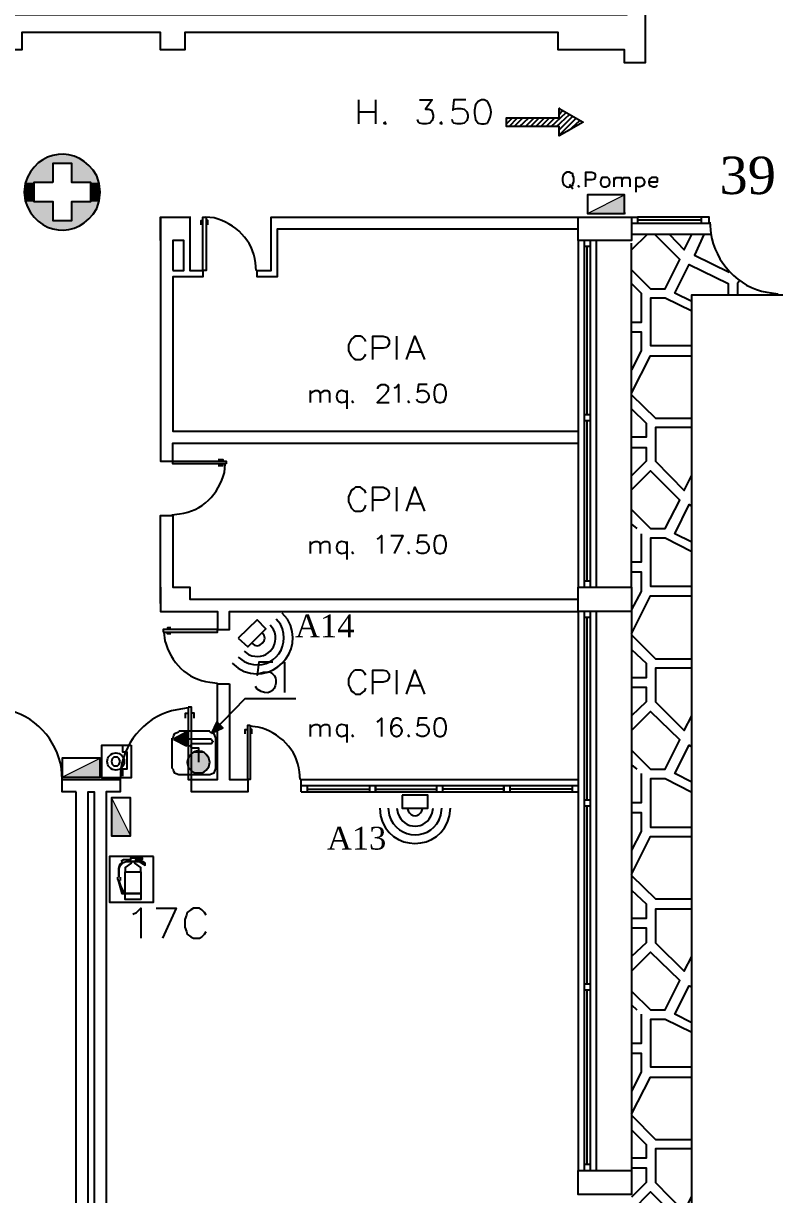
# Model space of a CAD drawing. Header units: millimetres. Extents: x 2592 to 5194, y 1172 to 2359.
# Drawn here: x 2593.664 to 2594.389, y 1186.562 to 1187.694 of the extents above; entities that cross this region are included whole.
import ezdxf

# ---------------------------------------------------------------- set-up
doc = ezdxf.new("R2010")
doc.units = ezdxf.units.MM
for name, color, linetype in [('PDF _Geometria', 7, 'Continuous'), ('PDF _Riempimenti solidi', 3, 'Continuous'), ('PDF _Testo', 7, 'Continuous')]:
    doc.layers.add(name, color=color, linetype=linetype)
doc.styles.add('PDF Times New Roman', font='times.ttf')

msp = doc.modelspace()

# ---------------------------------------------------------------- linework, layer by layer
at = {"layer": 'PDF _Geometria', "lineweight": 25}
for points in [[(2593.2411, 1187.8765), (2593.2586, 1187.8765), (2593.2586, 1187.714), (2593.2586, 1187.7024), (2594.2469, 1187.7024), (2594.2469, 1187.7732), (2594.2644, 1187.7732), (2594.2644, 1187.6849), (2594.2644, 1187.6557), (2594.2444, 1187.6557), (2594.2444, 1187.6682), (2594.1803, 1187.6682), (2594.1803, 1187.6849), (2593.8194, 1187.6849), (2593.8194, 1187.6682), (2593.7961, 1187.6682), (2593.7961, 1187.6849), (2593.6619, 1187.6849), (2593.6619, 1187.6682), (2593.6103, 1187.6682), (2593.6103, 1187.6557), (2593.6103, 1187.6682)], [(2593.9878, 1187.5965), (2593.9878, 1187.6199)], [(2594.0036, 1187.6199), (2594.0036, 1187.5965)], [(2594.0461, 1187.6199), (2594.0586, 1187.6199), (2594.0519, 1187.6107), (2594.0553, 1187.6107), (2594.0578, 1187.6099), (2594.0586, 1187.6082), (2594.0594, 1187.6049), (2594.0594, 1187.6032), (2594.0586, 1187.5999), (2594.0561, 1187.5974), (2594.0528, 1187.5965), (2594.0494, 1187.5965), (2594.0461, 1187.5974), (2594.0453, 1187.5982), (2594.0444, 1187.6007)], [(2594.0911, 1187.6199), (2594.0794, 1187.6199), (2594.0786, 1187.6099), (2594.0794, 1187.6107), (2594.0828, 1187.6115), (2594.0861, 1187.6115), (2594.0894, 1187.6107), (2594.0919, 1187.6082), (2594.0928, 1187.6049), (2594.0928, 1187.6032), (2594.0919, 1187.5999), (2594.0894, 1187.5974), (2594.0861, 1187.5965), (2594.0828, 1187.5965), (2594.0794, 1187.5974), (2594.0786, 1187.5982), (2594.0778, 1187.6007)], [(2594.1119, 1187.6182), (2594.1086, 1187.6199), (2594.1061, 1187.6199), (2594.1028, 1187.6182), (2594.1003, 1187.6149), (2594.0994, 1187.6099), (2594.0994, 1187.6065), (2594.1003, 1187.6007), (2594.1028, 1187.5974), (2594.1061, 1187.5965), (2594.1086, 1187.5965), (2594.1119, 1187.5974)], [(2593.9878, 1187.6082), (2594.0036, 1187.6082)], [(2594.0136, 1187.5982), (2594.0119, 1187.5974), (2594.0136, 1187.5965), (2594.0144, 1187.5974)], [(2594.0678, 1187.5982), (2594.0661, 1187.5974), (2594.0678, 1187.5965), (2594.0686, 1187.5974)], [(2594.1928, 1187.5365), (2594.1944, 1187.5374), (2594.1944, 1187.539), (2594.1953, 1187.5407), (2594.1953, 1187.5449), (2594.1944, 1187.5465), (2594.1944, 1187.5482), (2594.1928, 1187.549), (2594.1911, 1187.5499), (2594.1886, 1187.5499), (2594.1869, 1187.549)], [(2594.2069, 1187.5357), (2594.2069, 1187.5499), (2594.2128, 1187.5499), (2594.2153, 1187.549), (2594.2161, 1187.5474), (2594.2161, 1187.5449), (2594.2153, 1187.544), (2594.2153, 1187.5432), (2594.2128, 1187.5424), (2594.2069, 1187.5424)], [(2594.2344, 1187.5357), (2594.2344, 1187.5449)], [(2594.2344, 1187.5424), (2594.2361, 1187.5449), (2594.2411, 1187.5449), (2594.2419, 1187.5424), (2594.2419, 1187.5357)], [(2594.2419, 1187.5424), (2594.2436, 1187.5449), (2594.2486, 1187.5449), (2594.2494, 1187.5424), (2594.2494, 1187.5357)], [(2594.2553, 1187.5449), (2594.2553, 1187.5307)], [(2594.2553, 1187.5432), (2594.2561, 1187.5449), (2594.2611, 1187.5449), (2594.2628, 1187.5432), (2594.2636, 1187.5407), (2594.2636, 1187.5399), (2594.2628, 1187.5374), (2594.2611, 1187.5365), (2594.2594, 1187.5357), (2594.2578, 1187.5357), (2594.2561, 1187.5365), (2594.2553, 1187.5374)], [(2594.2678, 1187.5407), (2594.2761, 1187.5407), (2594.2761, 1187.544), (2594.2753, 1187.5449), (2594.2703, 1187.5449), (2594.2686, 1187.5432), (2594.2678, 1187.5407), (2594.2678, 1187.5399), (2594.2686, 1187.5374), (2594.2703, 1187.5365), (2594.2719, 1187.5357), (2594.2736, 1187.5357), (2594.2753, 1187.5365), (2594.2761, 1187.5374)], [(2594.1911, 1187.5382), (2594.1944, 1187.534)], [(2594.2003, 1187.5365), (2594.1994, 1187.5365), (2594.2003, 1187.5357), (2594.2011, 1187.5365)], [(2594.2453, 1187.5099), (2594.2444, 1187.5099), (2594.2444, 1187.5282), (2594.2086, 1187.5282), (2594.2086, 1187.5099), (2594.2444, 1187.5099)], [(2593.7961, 1187.5065), (2593.7961, 1187.484), (2593.7961, 1187.5065), (2593.8244, 1187.5065), (2593.8244, 1187.484), (2593.8244, 1187.4549), (2593.8369, 1187.4549), (2593.8369, 1187.449), (2593.8078, 1187.449), (2593.8078, 1187.2999), (2594.1994, 1187.2999)], [(2593.8244, 1187.5065), (2593.8253, 1187.5065)], [(2594.1994, 1187.4949), (2593.9086, 1187.4949), (2593.9086, 1187.449), (2593.8894, 1187.449), (2593.8894, 1187.4549), (2593.9028, 1187.4549), (2593.9028, 1187.5065), (2594.1994, 1187.5065)], [(2593.7961, 1187.484), (2593.7961, 1187.2707), (2593.8078, 1187.2707), (2593.8078, 1187.2882), (2594.1994, 1187.2882)], [(2594.1994, 1187.484), (2594.1994, 1187.149), (2594.2511, 1187.149), (2594.2511, 1187.4815)], [(2594.2169, 1187.484), (2594.2169, 1187.149)], [(2594.2519, 1187.4899), (2594.2511, 1187.489)], [(2594.3278, 1187.4899), (2594.2511, 1187.4899)], [(2593.9944, 1187.3865), (2593.9936, 1187.3882), (2593.9911, 1187.3907), (2593.9894, 1187.3915), (2593.9844, 1187.3915), (2593.9828, 1187.3907), (2593.9803, 1187.3882), (2593.9778, 1187.3832), (2593.9778, 1187.3774), (2593.9803, 1187.3724), (2593.9828, 1187.3699), (2593.9844, 1187.369), (2593.9894, 1187.369), (2593.9911, 1187.3699), (2593.9936, 1187.3724), (2593.9944, 1187.374)], [(2594.0011, 1187.369), (2594.0011, 1187.3915), (2594.0111, 1187.3915), (2594.0144, 1187.3907), (2594.0153, 1187.3899), (2594.0169, 1187.3874), (2594.0169, 1187.384), (2594.0153, 1187.3815), (2594.0144, 1187.3807), (2594.0111, 1187.3799), (2594.0011, 1187.3799)], [(2594.0244, 1187.369), (2594.0244, 1187.3915)], [(2594.0336, 1187.369), (2594.0419, 1187.3915), (2594.0511, 1187.369)], [(2594.0369, 1187.3765), (2594.0478, 1187.3765)], [(2593.9411, 1187.3274), (2593.9411, 1187.339)], [(2593.9411, 1187.3357), (2593.9436, 1187.3382), (2593.9453, 1187.339), (2593.9478, 1187.339), (2593.9494, 1187.3382), (2593.9503, 1187.3357), (2593.9503, 1187.3274)], [(2593.9503, 1187.3357), (2593.9528, 1187.3382), (2593.9544, 1187.339), (2593.9569, 1187.339), (2593.9586, 1187.3382), (2593.9594, 1187.3357), (2593.9594, 1187.3274)], [(2593.9761, 1187.3365), (2593.9744, 1187.3382)], [(2593.9761, 1187.339), (2593.9761, 1187.3215)], [(2594.0061, 1187.3407), (2594.0061, 1187.3415), (2594.0069, 1187.3432), (2594.0078, 1187.344), (2594.0094, 1187.3449), (2594.0128, 1187.3449), (2594.0144, 1187.344), (2594.0153, 1187.3432), (2594.0161, 1187.3415), (2594.0161, 1187.3399), (2594.0153, 1187.3382), (2594.0136, 1187.3357), (2594.0053, 1187.3274), (2594.0169, 1187.3274)], [(2594.0219, 1187.3415), (2594.0236, 1187.3424), (2594.0261, 1187.3449), (2594.0261, 1187.3274)], [(2594.0536, 1187.3449), (2594.0453, 1187.3449), (2594.0444, 1187.3374), (2594.0453, 1187.3382), (2594.0478, 1187.339), (2594.0503, 1187.339), (2594.0528, 1187.3382), (2594.0544, 1187.3365), (2594.0553, 1187.334), (2594.0553, 1187.3324), (2594.0544, 1187.3299), (2594.0528, 1187.3282), (2594.0503, 1187.3274), (2594.0478, 1187.3274), (2594.0453, 1187.3282), (2594.0444, 1187.329), (2594.0436, 1187.3307)], [(2593.9744, 1187.3282), (2593.9761, 1187.3299)], [(2593.9819, 1187.329), (2593.9811, 1187.3282), (2593.9819, 1187.3274), (2593.9828, 1187.3282)], [(2594.0361, 1187.329), (2594.0353, 1187.3282), (2594.0361, 1187.3274), (2594.0369, 1187.3282)], [(2593.9944, 1187.2399), (2593.9936, 1187.2424), (2593.9911, 1187.244), (2593.9894, 1187.2457), (2593.9844, 1187.2457), (2593.9828, 1187.244), (2593.9803, 1187.2424), (2593.9794, 1187.2399), (2593.9778, 1187.2365), (2593.9778, 1187.2315), (2593.9794, 1187.2282), (2593.9803, 1187.2257), (2593.9828, 1187.2232), (2593.9844, 1187.2224), (2593.9894, 1187.2224), (2593.9911, 1187.2232), (2593.9936, 1187.2257), (2593.9944, 1187.2282)], [(2594.0011, 1187.2224), (2594.0011, 1187.2457), (2594.0111, 1187.2457)], [(2594.0244, 1187.2224), (2594.0244, 1187.2457)], [(2594.0336, 1187.2224), (2594.0419, 1187.2457), (2594.0511, 1187.2224)], [(2594.0111, 1187.2332), (2594.0011, 1187.2332)], [(2594.0369, 1187.2299), (2594.0478, 1187.2299)], [(2593.7961, 1187.1332), (2593.7961, 1187.2182), (2593.8078, 1187.2182), (2593.8078, 1187.149), (2593.8244, 1187.149), (2593.8244, 1187.1374), (2594.1994, 1187.1374)], [(2594.2511, 1187.2099), (2594.2561, 1187.2057)], [(2593.9411, 1187.1815), (2593.9411, 1187.1932)], [(2593.9411, 1187.1899), (2593.9436, 1187.1924), (2593.9453, 1187.1932), (2593.9478, 1187.1932), (2593.9494, 1187.1924), (2593.9503, 1187.1899), (2593.9503, 1187.1815)], [(2593.9503, 1187.1899), (2593.9528, 1187.1924), (2593.9544, 1187.1932), (2593.9569, 1187.1932), (2593.9586, 1187.1924), (2593.9594, 1187.1899), (2593.9594, 1187.1815)], [(2593.9761, 1187.1907), (2593.9744, 1187.1924)], [(2593.9761, 1187.1932), (2593.9761, 1187.1757)], [(2594.0053, 1187.1957), (2594.0069, 1187.1965), (2594.0094, 1187.199), (2594.0094, 1187.1815)], [(2594.0186, 1187.199), (2594.0303, 1187.199), (2594.0219, 1187.1815)], [(2594.0536, 1187.199), (2594.0453, 1187.199), (2594.0444, 1187.1915), (2594.0453, 1187.1924), (2594.0478, 1187.1932), (2594.0503, 1187.1932), (2594.0528, 1187.1924), (2594.0544, 1187.1907), (2594.0553, 1187.1882), (2594.0553, 1187.1865), (2594.0544, 1187.184), (2594.0528, 1187.1824), (2594.0503, 1187.1815), (2594.0478, 1187.1815), (2594.0453, 1187.1824), (2594.0444, 1187.1832), (2594.0436, 1187.1849)], [(2593.9744, 1187.1824), (2593.9761, 1187.184)], [(2593.9819, 1187.1832), (2593.9811, 1187.1824), (2593.9819, 1187.1815), (2593.9828, 1187.1824)], [(2594.0361, 1187.1832), (2594.0353, 1187.1824), (2594.0361, 1187.1815), (2594.0369, 1187.1824)], [(2593.7961, 1187.149), (2593.7961, 1187.1257), (2593.8511, 1187.1257), (2593.8511, 1187.1082), (2593.8628, 1187.1082), (2593.8628, 1187.1257), (2594.1994, 1187.1257), (2594.1994, 1186.5857)], [(2594.2511, 1187.149), (2594.2511, 1187.1257), (2594.1994, 1187.1257), (2594.1994, 1187.149)], [(2594.2169, 1187.1257), (2594.2169, 1186.5857)], [(2594.2511, 1187.1257), (2594.2511, 1186.5857)], [(2593.9044, 1187.0765), (2593.8911, 1187.0765), (2593.8894, 1187.064), (2593.8911, 1187.0657)], [(2593.9161, 1187.0474), (2593.9161, 1187.0765)], [(2593.9944, 1187.064), (2593.9936, 1187.0657), (2593.9911, 1187.0682), (2593.9894, 1187.069), (2593.9844, 1187.069), (2593.9828, 1187.0682), (2593.9803, 1187.0657), (2593.9778, 1187.0607), (2593.9778, 1187.0549), (2593.9794, 1187.0515), (2593.9803, 1187.049), (2593.9828, 1187.0474), (2593.9844, 1187.0457), (2593.9894, 1187.0457), (2593.9911, 1187.0474), (2593.9936, 1187.049), (2593.9944, 1187.0515)], [(2594.0011, 1187.0457), (2594.0011, 1187.069), (2594.0111, 1187.069), (2594.0144, 1187.0682), (2594.0153, 1187.0674), (2594.0169, 1187.0649), (2594.0169, 1187.0615), (2594.0153, 1187.059), (2594.0144, 1187.0582), (2594.0111, 1187.0574), (2594.0011, 1187.0574)], [(2594.0244, 1187.0457), (2594.0244, 1187.069)], [(2594.0336, 1187.0457), (2594.0419, 1187.069), (2594.0511, 1187.0457)], [(2594.0369, 1187.054), (2594.0478, 1187.054)], [(2593.8894, 1187.0507), (2593.8878, 1187.0532)], [(2593.8453, 1187.0082), (2593.8778, 1187.0415), (2593.9269, 1187.0415)], [(2594.0053, 1187.019), (2594.0069, 1187.0199), (2594.0094, 1187.0224), (2594.0094, 1187.0049)], [(2594.0286, 1187.0199), (2594.0278, 1187.0215), (2594.0253, 1187.0224), (2594.0236, 1187.0224), (2594.0211, 1187.0215), (2594.0194, 1187.019), (2594.0186, 1187.0149), (2594.0186, 1187.0107), (2594.0194, 1187.0074), (2594.0211, 1187.0057), (2594.0236, 1187.0049), (2594.0244, 1187.0049), (2594.0269, 1187.0057), (2594.0286, 1187.0074), (2594.0294, 1187.0099), (2594.0294, 1187.0107), (2594.0286, 1187.0132), (2594.0269, 1187.0149), (2594.0244, 1187.0157), (2594.0236, 1187.0157), (2594.0211, 1187.0149), (2594.0194, 1187.0132), (2594.0186, 1187.0107)], [(2594.0536, 1187.0224), (2594.0453, 1187.0224), (2594.0444, 1187.0149), (2594.0453, 1187.0157), (2594.0478, 1187.0165), (2594.0503, 1187.0165), (2594.0528, 1187.0157), (2594.0544, 1187.014), (2594.0553, 1187.0115), (2594.0553, 1187.0099), (2594.0544, 1187.0074), (2594.0528, 1187.0057), (2594.0503, 1187.0049), (2594.0478, 1187.0049), (2594.0453, 1187.0057), (2594.0444, 1187.0065), (2594.0436, 1187.0082)], [(2593.9411, 1187.0049), (2593.9411, 1187.0165)], [(2593.9411, 1187.0132), (2593.9436, 1187.0157), (2593.9453, 1187.0165), (2593.9478, 1187.0165), (2593.9494, 1187.0157), (2593.9503, 1187.0132), (2593.9503, 1187.0049)], [(2593.9503, 1187.0132), (2593.9528, 1187.0157), (2593.9544, 1187.0165), (2593.9569, 1187.0165), (2593.9586, 1187.0157), (2593.9594, 1187.0132), (2593.9594, 1187.0049)], [(2593.9761, 1187.014), (2593.9744, 1187.0157)], [(2593.9761, 1187.0165), (2593.9761, 1186.999)], [(2593.9744, 1187.0057), (2593.9761, 1187.0074)], [(2593.9819, 1187.0065), (2593.9811, 1187.0057), (2593.9819, 1187.0049), (2593.9828, 1187.0057)], [(2594.0361, 1187.0065), (2594.0353, 1187.0057), (2594.0361, 1187.0049), (2594.0369, 1187.0057)], [(2593.7594, 1186.9957), (2593.7594, 1186.9899), (2593.7636, 1186.9899), (2593.7636, 1186.9732), (2593.7594, 1186.9732), (2593.7594, 1186.9665)], [(2593.7386, 1186.9657), (2593.7378, 1186.9657), (2593.7378, 1186.984), (2593.7011, 1186.984), (2593.7011, 1186.9657), (2593.7378, 1186.9657)], [(2594.2511, 1186.9774), (2594.2561, 1186.9732)], [(2593.7011, 1186.9515), (2593.7011, 1186.9632)], [(2593.9319, 1186.9515), (2593.9319, 1186.9632), (2594.0544, 1186.9632), (2594.1994, 1186.9632)], [(2593.7261, 1186.2807), (2593.7261, 1186.9515), (2593.7319, 1186.9515), (2593.7319, 1186.2807)], [(2593.7494, 1186.909), (2593.7486, 1186.909), (2593.7669, 1186.909), (2593.7669, 1186.9457), (2593.7486, 1186.9457), (2593.7486, 1186.909)], [(2593.7694, 1186.8332), (2593.7728, 1186.8349), (2593.7769, 1186.839), (2593.7769, 1186.8099)], [(2593.7919, 1186.839), (2593.8111, 1186.839), (2593.7978, 1186.8099)], [(2593.8403, 1186.8324), (2593.8386, 1186.8349), (2593.8361, 1186.8374), (2593.8336, 1186.839), (2593.8278, 1186.839), (2593.8253, 1186.8374), (2593.8219, 1186.8349), (2593.8211, 1186.8324), (2593.8194, 1186.8282), (2593.8194, 1186.8207), (2593.8211, 1186.8165), (2593.8219, 1186.814), (2593.8253, 1186.8115), (2593.8278, 1186.8099), (2593.8336, 1186.8099), (2593.8361, 1186.8115), (2593.8386, 1186.814), (2593.8403, 1186.8165)], [(2594.2511, 1186.7457), (2594.2561, 1186.7407)]]:
    msp.add_lwpolyline(points, dxfattribs=at)
at = {"layer": 'PDF _Geometria', "color": 8, "lineweight": 25, "true_color": 0x808080}
for points in [[(2593.1486, 1187.6849), (2593.1486, 1185.9382), (2594.3094, 1185.9382), (2594.3094, 1187.4315), (2594.6786, 1187.4315), (2594.6786, 1187.3674), (2595.2878, 1187.3674), (2595.2878, 1187.4315), (2595.6419, 1187.4315), (2595.6819, 1187.4315)], [(2594.2511, 1187.4557), (2594.2694, 1187.4374), (2594.2836, 1187.4374), (2594.2978, 1187.4657), (2594.2736, 1187.4899)], [(2594.2661, 1187.4899), (2594.2511, 1187.4749)], [(2594.2878, 1187.4899), (2594.3019, 1187.4749), (2594.3094, 1187.4899)], [(2594.3211, 1187.4899), (2594.3119, 1187.4699), (2594.3453, 1187.4532)], [(2594.3094, 1187.4249), (2594.2928, 1187.4332), (2594.3069, 1187.4607), (2594.3444, 1187.4424), (2594.3444, 1187.4315)], [(2594.2511, 1187.4424), (2594.2603, 1187.4332), (2594.2603, 1187.4049), (2594.2511, 1187.4049)], [(2594.3553, 1187.4449), (2594.3536, 1187.4424), (2594.3536, 1187.4315)], [(2594.3094, 1187.4157), (2594.2836, 1187.4282), (2594.2694, 1187.4282), (2594.2694, 1187.3824), (2594.3094, 1187.3824)], [(2594.3861, 1187.4324), (2594.3861, 1187.4315)], [(2594.2511, 1187.3957), (2594.2603, 1187.3957), (2594.2603, 1187.3774), (2594.2511, 1187.359)], [(2594.2511, 1187.3365), (2594.2694, 1187.3724), (2594.3094, 1187.3724)], [(2594.2511, 1187.3349), (2594.2744, 1187.3124), (2594.3094, 1187.3124)], [(2594.2511, 1187.3215), (2594.2653, 1187.3074), (2594.2653, 1187.294), (2594.2511, 1187.294)], [(2594.3094, 1187.3032), (2594.2744, 1187.3032), (2594.2744, 1187.2707), (2594.3019, 1187.2424), (2594.3094, 1187.2574)], [(2594.2511, 1187.284), (2594.2653, 1187.284), (2594.2653, 1187.2707), (2594.2511, 1187.2565)], [(2594.2511, 1187.224), (2594.2694, 1187.2057), (2594.2836, 1187.2057), (2594.2978, 1187.2332), (2594.2694, 1187.2615), (2594.2511, 1187.2432)], [(2594.3094, 1187.1924), (2594.2928, 1187.2007), (2594.3069, 1187.229), (2594.3094, 1187.2274)], [(2594.2603, 1187.2007), (2594.2603, 1187.1732), (2594.2511, 1187.1732)], [(2594.3094, 1187.1832), (2594.2836, 1187.1965), (2594.2694, 1187.1965), (2594.2694, 1187.1499), (2594.3094, 1187.1499)], [(2594.2511, 1187.164), (2594.2603, 1187.164), (2594.2603, 1187.1449), (2594.2511, 1187.1274)], [(2594.2511, 1187.104), (2594.2694, 1187.1407), (2594.3094, 1187.1407)], [(2594.2511, 1187.1032), (2594.2744, 1187.0799), (2594.3094, 1187.0799)], [(2594.2511, 1187.089), (2594.2653, 1187.0757), (2594.2653, 1187.0615), (2594.2511, 1187.0615)], [(2594.3094, 1187.0707), (2594.2744, 1187.0707), (2594.2744, 1187.0382), (2594.3019, 1187.0107), (2594.3094, 1187.0249)], [(2594.2511, 1187.0524), (2594.2653, 1187.0524), (2594.2653, 1187.0382), (2594.2511, 1187.0249)], [(2594.2511, 1186.9915), (2594.2694, 1186.9732), (2594.2836, 1186.9732), (2594.2978, 1187.0015), (2594.2694, 1187.029), (2594.2511, 1187.0107)], [(2594.3094, 1186.9607), (2594.2928, 1186.969), (2594.3069, 1186.9965), (2594.3094, 1186.9949)], [(2594.2603, 1186.969), (2594.2603, 1186.9407), (2594.2511, 1186.9407)], [(2594.3094, 1186.9507), (2594.2836, 1186.964), (2594.2694, 1186.964), (2594.2694, 1186.9174), (2594.3094, 1186.9174)], [(2594.2511, 1186.9315), (2594.2603, 1186.9315), (2594.2603, 1186.9132), (2594.2511, 1186.8949)], [(2594.2511, 1186.8715), (2594.2694, 1186.9082), (2594.3094, 1186.9082)], [(2594.2511, 1186.8707), (2594.2744, 1186.8482), (2594.3094, 1186.8482)], [(2594.2511, 1186.8565), (2594.2653, 1186.8432), (2594.2653, 1186.829), (2594.2511, 1186.829)], [(2594.3094, 1186.8382), (2594.2744, 1186.8382), (2594.2744, 1186.8057), (2594.3019, 1186.7782), (2594.3094, 1186.7924)], [(2594.2511, 1186.8199), (2594.2653, 1186.8199), (2594.2653, 1186.8057), (2594.2511, 1186.7924)], [(2594.2511, 1186.759), (2594.2694, 1186.7407), (2594.2836, 1186.7407), (2594.2978, 1186.769), (2594.2694, 1186.7965), (2594.2511, 1186.7782)], [(2594.3094, 1186.7282), (2594.2928, 1186.7365), (2594.3069, 1186.764), (2594.3094, 1186.7632)], [(2594.2603, 1186.7365), (2594.2603, 1186.7082), (2594.2511, 1186.7082)], [(2594.3094, 1186.719), (2594.2836, 1186.7315), (2594.2694, 1186.7315), (2594.2694, 1186.6857), (2594.3094, 1186.6857)], [(2594.2511, 1186.699), (2594.2603, 1186.699), (2594.2603, 1186.6807), (2594.2511, 1186.6624)], [(2594.2511, 1186.6399), (2594.2694, 1186.6757), (2594.3094, 1186.6757)], [(2594.2511, 1186.639), (2594.2744, 1186.6157), (2594.3094, 1186.6157)], [(2594.2511, 1186.6249), (2594.2653, 1186.6107), (2594.2653, 1186.5974), (2594.2511, 1186.5974)], [(2594.3094, 1186.6065), (2594.2744, 1186.6065), (2594.2744, 1186.574), (2594.3019, 1186.5457), (2594.3094, 1186.5607)], [(2594.2511, 1186.5882), (2594.2653, 1186.5882), (2594.2653, 1186.574), (2594.2511, 1186.5599)], [(2594.2511, 1186.5274), (2594.2694, 1186.509), (2594.2836, 1186.509), (2594.2978, 1186.5365), (2594.2694, 1186.5649), (2594.2511, 1186.5465)]]:
    msp.add_lwpolyline(points, dxfattribs=at)
at = {"layer": 'PDF _Geometria', "color": 3, "lineweight": 25}
for points in [[(2594.1819, 1187.6115), (2594.1811, 1187.6115), (2594.2044, 1187.5982), (2594.1811, 1187.5849), (2594.1811, 1187.594), (2594.1303, 1187.594), (2594.1303, 1187.6024), (2594.1811, 1187.6024), (2594.1811, 1187.6115)], [(2594.1811, 1187.6057), (2594.1844, 1187.6099)], [(2594.1303, 1187.5965), (2594.1361, 1187.6024)], [(2594.1303, 1187.6015), (2594.1311, 1187.6024)], [(2594.1328, 1187.594), (2594.1411, 1187.6024)], [(2594.1378, 1187.594), (2594.1461, 1187.6024)], [(2594.1428, 1187.594), (2594.1519, 1187.6024)], [(2594.1486, 1187.594), (2594.1569, 1187.6024)], [(2594.1536, 1187.594), (2594.1619, 1187.6024)], [(2594.1586, 1187.594), (2594.1669, 1187.6024)], [(2594.1636, 1187.594), (2594.1719, 1187.6024)], [(2594.1686, 1187.594), (2594.1769, 1187.6024)], [(2594.1736, 1187.594), (2594.1878, 1187.6074)], [(2594.1786, 1187.594), (2594.1911, 1187.6057)], [(2594.1811, 1187.5907), (2594.1944, 1187.604)], [(2594.1811, 1187.5857), (2594.1978, 1187.6024)], [(2594.1903, 1187.5899), (2594.2011, 1187.5999)], [(2594.2028, 1187.5974), (2594.2036, 1187.5982)], [(2593.7344, 1187.5149), (2593.7369, 1187.5224), (2593.7378, 1187.5307), (2593.7369, 1187.539), (2593.7344, 1187.5465)], [(2593.6653, 1187.539), (2593.6644, 1187.5307), (2593.6653, 1187.5224)]]:
    msp.add_lwpolyline(points, dxfattribs=at)
msp.add_lwpolyline([(2593.6919, 1187.5399), (2593.6736, 1187.5399), (2593.6736, 1187.5215), (2593.6919, 1187.5215), (2593.6919, 1187.5032), (2593.7103, 1187.5032), (2593.7103, 1187.5215), (2593.7286, 1187.5215), (2593.7286, 1187.5399), (2593.7103, 1187.5399), (2593.7103, 1187.5582), (2593.6919, 1187.5582)], close=True, dxfattribs=at)
at = {"layer": 'PDF _Geometria', "lineweight": 25}
for points in [[(2594.2244, 1187.5449), (2594.2228, 1187.5449), (2594.2219, 1187.5432), (2594.2211, 1187.5407), (2594.2211, 1187.5399), (2594.2219, 1187.5374), (2594.2228, 1187.5365), (2594.2244, 1187.5357), (2594.2269, 1187.5357), (2594.2278, 1187.5365), (2594.2294, 1187.5374), (2594.2303, 1187.5399), (2594.2303, 1187.5407), (2594.2294, 1187.5432), (2594.2278, 1187.5449)], [(2594.1994, 1187.5065), (2594.2511, 1187.5065), (2594.2511, 1187.484), (2594.1994, 1187.484)], [(2593.8078, 1187.4549), (2593.8186, 1187.4549), (2593.8186, 1187.484), (2593.8078, 1187.484)], [(2594.0653, 1187.3449), (2594.0628, 1187.344), (2594.0611, 1187.3415), (2594.0603, 1187.3374), (2594.0603, 1187.3349), (2594.0611, 1187.3307), (2594.0628, 1187.3282), (2594.0653, 1187.3274), (2594.0669, 1187.3274), (2594.0694, 1187.3282), (2594.0711, 1187.3307), (2594.0719, 1187.3349), (2594.0719, 1187.3374), (2594.0711, 1187.3415), (2594.0694, 1187.344), (2594.0669, 1187.3449)], [(2594.0653, 1187.199), (2594.0628, 1187.1982), (2594.0611, 1187.1957), (2594.0603, 1187.1915), (2594.0603, 1187.189), (2594.0611, 1187.1849), (2594.0628, 1187.1824), (2594.0653, 1187.1815), (2594.0669, 1187.1815), (2594.0694, 1187.1824), (2594.0711, 1187.1849), (2594.0719, 1187.189), (2594.0719, 1187.1915), (2594.0711, 1187.1957), (2594.0694, 1187.1982), (2594.0669, 1187.199)], [(2593.8628, 1187.0557), (2593.8628, 1186.9632), (2593.8803, 1186.9632), (2593.8803, 1186.9515), (2593.8261, 1186.9515), (2593.8261, 1186.9632), (2593.8511, 1186.9632), (2593.8511, 1187.0557)], [(2594.0653, 1187.0224), (2594.0628, 1187.0215), (2594.0611, 1187.019), (2594.0603, 1187.0149), (2594.0603, 1187.0124), (2594.0611, 1187.0082), (2594.0628, 1187.0057), (2594.0653, 1187.0049), (2594.0669, 1187.0049), (2594.0694, 1187.0057), (2594.0711, 1187.0082), (2594.0719, 1187.0124), (2594.0719, 1187.0149), (2594.0711, 1187.019), (2594.0694, 1187.0215), (2594.0669, 1187.0224)], [(2593.8453, 1187.0082), (2593.8561, 1187.0132), (2593.8503, 1187.019)], [(2593.7678, 1186.9965), (2593.7678, 1186.9649), (2593.7394, 1186.9649), (2593.7394, 1186.9965)], [(2593.7569, 1186.9807), (2593.7561, 1186.9832), (2593.7544, 1186.9849), (2593.7511, 1186.9849), (2593.7494, 1186.9832), (2593.7486, 1186.9807), (2593.7494, 1186.9782), (2593.7511, 1186.9765), (2593.7544, 1186.9765), (2593.7561, 1186.9782)], [(2593.7144, 1186.9515), (2593.7011, 1186.9515), (2593.7011, 1186.9632), (2593.7569, 1186.9632), (2593.7569, 1186.9515), (2593.7436, 1186.9515), (2593.7436, 1186.2807), (2593.7869, 1186.2807), (2593.7869, 1186.2024), (2593.7578, 1186.2024), (2593.7578, 1186.269), (2593.6828, 1186.269), (2593.6828, 1186.2024), (2593.6711, 1186.2024), (2593.6711, 1186.2807), (2593.7144, 1186.2807)], [(2594.1994, 1186.5857), (2594.2511, 1186.5857), (2594.2511, 1186.5624), (2594.1994, 1186.5624)]]:
    msp.add_lwpolyline(points, close=True, dxfattribs=at)
at = {"layer": 'PDF _Geometria', "lineweight": 0}
for points in [[(2594.2444, 1187.5282), (2594.2444, 1187.5099), (2594.2086, 1187.5099)], [(2593.7378, 1186.984), (2593.7378, 1186.9657), (2593.7011, 1186.9657)], [(2593.7669, 1186.909), (2593.7486, 1186.909), (2593.7486, 1186.9457)]]:
    msp.add_lwpolyline(points, close=True, dxfattribs=at)
at = {"layer": 'PDF _Geometria', "color": 4, "lineweight": 25}
for points in [[(2593.8403, 1187.5065), (2593.8403, 1187.4549), (2593.8369, 1187.4549), (2593.8369, 1187.5065)], [(2593.8594, 1187.2682), (2593.8078, 1187.2682), (2593.8078, 1187.2707), (2593.8594, 1187.2707)], [(2593.7986, 1187.1057), (2593.8511, 1187.1057), (2593.8511, 1187.1082), (2593.7986, 1187.1082)], [(2593.8228, 1187.0332), (2593.8228, 1186.9632), (2593.8261, 1186.9632), (2593.8261, 1187.0332)], [(2593.8828, 1187.0157), (2593.8828, 1186.9632), (2593.8803, 1186.9632), (2593.8803, 1187.0157)]]:
    msp.add_lwpolyline(points, close=True, dxfattribs=at)
for points in [[(2593.8478, 1187.5057), (2593.8394, 1187.5065)], [(2594.2511, 1187.5065), (2594.2569, 1187.5065), (2594.2569, 1187.5007), (2594.3261, 1187.5007), (2594.3261, 1187.5065), (2594.2569, 1187.5065)], [(2594.3186, 1187.5007), (2594.3186, 1187.5065)], [(2593.8353, 1187.499), (2593.8353, 1187.5032), (2593.8369, 1187.5032)], [(2593.8419, 1187.499), (2593.8419, 1187.5032), (2593.8403, 1187.5032)], [(2594.2511, 1187.5007), (2594.2569, 1187.5007)], [(2594.2569, 1187.504), (2594.3186, 1187.504)], [(2594.3269, 1187.5015), (2594.3278, 1187.4907)], [(2594.2053, 1187.484), (2594.2053, 1187.149)], [(2594.2111, 1187.484), (2594.2111, 1187.149)], [(2594.2111, 1187.4782), (2594.2053, 1187.4782)], [(2594.2078, 1187.4782), (2594.2078, 1187.3157)], [(2593.8886, 1187.4549), (2593.8878, 1187.4624)], [(2594.3819, 1187.434), (2594.3928, 1187.4324)], [(2594.2111, 1187.3157), (2594.2053, 1187.3157)], [(2594.2111, 1187.3099), (2594.2053, 1187.3099)], [(2594.2078, 1187.3099), (2594.2078, 1187.1549)], [(2593.8519, 1187.2724), (2593.8561, 1187.2724), (2593.8561, 1187.2707)], [(2593.8519, 1187.2665), (2593.8561, 1187.2665), (2593.8561, 1187.2682)], [(2593.8578, 1187.2599), (2593.8586, 1187.2682)], [(2593.8069, 1187.219), (2593.8144, 1187.2199)], [(2594.2111, 1187.1549), (2594.2053, 1187.1549)], [(2594.2053, 1187.1257), (2594.2053, 1186.5857)], [(2594.2111, 1187.1257), (2594.2111, 1186.5857)], [(2594.2111, 1187.1199), (2594.2053, 1187.1199)], [(2594.2078, 1187.1199), (2594.2078, 1186.9432)], [(2593.7994, 1187.1057), (2593.8003, 1187.0974)], [(2593.8061, 1187.1099), (2593.8028, 1187.1099), (2593.8028, 1187.1082)], [(2593.8061, 1187.104), (2593.8028, 1187.104), (2593.8028, 1187.1057)], [(2593.8436, 1187.0574), (2593.8511, 1187.0565)], [(2593.8228, 1187.0324), (2593.8119, 1187.0307)], [(2593.8203, 1187.0224), (2593.8203, 1187.0274), (2593.8228, 1187.0274)], [(2593.8286, 1187.0224), (2593.8286, 1187.0274), (2593.8261, 1187.0274)], [(2593.8778, 1187.0074), (2593.8778, 1187.0115), (2593.8803, 1187.0115)], [(2593.8903, 1187.014), (2593.8819, 1187.0149)], [(2593.8844, 1187.0074), (2593.8844, 1187.0115), (2593.8828, 1187.0115)], [(2593.7011, 1186.9632), (2593.7003, 1186.974)], [(2593.7578, 1186.974), (2593.7569, 1186.9632)], [(2593.9311, 1186.9632), (2593.9303, 1186.9707)], [(2593.9319, 1186.9574), (2594.1994, 1186.9574)], [(2593.9378, 1186.9574), (2593.9378, 1186.9515)], [(2593.9378, 1186.954), (2593.9903, 1186.954), (2593.9978, 1186.954)], [(2593.9978, 1186.9574), (2593.9978, 1186.9515)], [(2594.0036, 1186.9574), (2594.0036, 1186.9515), (2594.0036, 1186.9574)], [(2594.0036, 1186.954), (2594.0103, 1186.954), (2594.0628, 1186.954)], [(2594.0628, 1186.9574), (2594.0628, 1186.9515)], [(2594.0686, 1186.9574), (2594.0686, 1186.9515)], [(2594.1278, 1186.954), (2594.1211, 1186.954), (2594.0686, 1186.954)], [(2594.1278, 1186.9574), (2594.1278, 1186.9515), (2594.1278, 1186.9574)], [(2594.1336, 1186.9574), (2594.1336, 1186.9515)], [(2594.1936, 1186.954), (2594.1411, 1186.954), (2594.1336, 1186.954)], [(2594.1936, 1186.9574), (2594.1936, 1186.9515)], [(2593.9319, 1186.9515), (2594.0544, 1186.9515), (2594.1994, 1186.9515)], [(2594.0486, 1186.9515), (2594.1703, 1186.9515)], [(2594.2111, 1186.9432), (2594.2053, 1186.9432)], [(2594.2111, 1186.9374), (2594.2053, 1186.9374)], [(2594.2078, 1186.9374), (2594.2078, 1186.7657)], [(2594.2111, 1186.7657), (2594.2053, 1186.7657)], [(2594.2111, 1186.7599), (2594.2053, 1186.7599)], [(2594.2078, 1186.7599), (2594.2078, 1186.5915)], [(2594.2111, 1186.5915), (2594.2053, 1186.5915)]]:
    msp.add_lwpolyline(points, dxfattribs=at)
at = {"layer": 'PDF _Geometria', "color": 6, "lineweight": 25}
for points in [[(2593.9186, 1187.1182), (2593.9136, 1187.124)], [(2593.9053, 1187.1082), (2593.9019, 1187.1124)], [(2593.9119, 1187.1132), (2593.9078, 1187.1182)], [(2593.8844, 1187.0949), (2593.8869, 1187.0932), (2593.8894, 1187.0924), (2593.8919, 1187.0932), (2593.8944, 1187.0949), (2593.8961, 1187.0974), (2593.8969, 1187.0999), (2593.8961, 1187.1024), (2593.8944, 1187.1049)], [(2593.8711, 1187.0815), (2593.8769, 1187.0774)], [(2593.8769, 1187.0874), (2593.8811, 1187.084)], [(2593.8653, 1187.0757), (2593.8711, 1187.0707)], [(2594.0078, 1186.9357), (2594.0086, 1186.9282)], [(2594.0161, 1186.9357), (2594.0169, 1186.929)], [(2594.0244, 1186.9357), (2594.0253, 1186.9307)], [(2594.0344, 1186.9357), (2594.0353, 1186.9332)], [(2594.0486, 1186.9332), (2594.0494, 1186.9357)], [(2594.0586, 1186.9307), (2594.0594, 1186.9357)], [(2594.0669, 1186.929), (2594.0678, 1186.9357)], [(2594.0753, 1186.9282), (2594.0761, 1186.9357)]]:
    msp.add_lwpolyline(points, dxfattribs=at)
for points in [[(2593.8711, 1187.0999), (2593.8803, 1187.0915), (2593.8978, 1187.109), (2593.8894, 1187.1174)], [(2594.0294, 1186.9482), (2594.0294, 1186.9357), (2594.0544, 1186.9357), (2594.0544, 1186.9482)]]:
    msp.add_lwpolyline(points, close=True, dxfattribs=at)
at = {"layer": 'PDF _Geometria', "color": 1, "lineweight": 25}
for points in [[(2593.8136, 1187.009), (2593.8111, 1187.0082), (2593.8094, 1187.0074), (2593.8086, 1187.0057), (2593.8078, 1187.0032)], [(2593.8078, 1186.974), (2593.8086, 1186.9715), (2593.8094, 1186.9699), (2593.8111, 1186.969), (2593.8136, 1186.9682), (2593.8436, 1186.9682), (2593.8461, 1186.969), (2593.8478, 1186.9699), (2593.8486, 1186.9715), (2593.8494, 1186.974), (2593.8494, 1187.0032), (2593.8486, 1187.0057), (2593.8478, 1187.0074), (2593.8461, 1187.0082), (2593.8436, 1187.009)], [(2593.8436, 1187.0099), (2593.8136, 1187.0099)], [(2593.8069, 1187.0032), (2593.8069, 1186.974)], [(2593.8453, 1187.0024), (2593.8086, 1187.0024)], [(2593.8261, 1186.9974), (2593.8253, 1186.9965), (2593.8244, 1186.9957), (2593.8253, 1186.9949), (2593.8261, 1186.994), (2593.8328, 1186.994), (2593.8328, 1186.9799)], [(2593.8261, 1186.9982), (2593.8453, 1186.9982), (2593.8461, 1186.999), (2593.8469, 1186.9999), (2593.8461, 1187.0007), (2593.8453, 1187.0015)], [(2593.8403, 1186.9724), (2593.8428, 1186.9757), (2593.8436, 1186.9799), (2593.8428, 1186.984), (2593.8403, 1186.9874)], [(2593.8228, 1186.984), (2593.8219, 1186.9799), (2593.8228, 1186.9757)]]:
    msp.add_lwpolyline(points, dxfattribs=at)
msp.add_lwpolyline([(2593.8086, 1187.0024), (2593.8211, 1186.9957), (2593.8211, 1187.009)], close=True, dxfattribs=at)
at = {"layer": 'PDF _Geometria', "color": 1, "lineweight": 25, "true_color": 0xf00000}
for points in [[(2593.7894, 1186.889), (2593.7469, 1186.889), (2593.7469, 1186.8449), (2593.7894, 1186.8449)], [(2593.7678, 1186.884), (2593.7678, 1186.8824), (2593.7619, 1186.8782), (2593.7619, 1186.874), (2593.7769, 1186.874), (2593.7769, 1186.8782), (2593.7711, 1186.8824), (2593.7711, 1186.884)], [(2593.7619, 1186.874), (2593.7769, 1186.874), (2593.7769, 1186.8532), (2593.7619, 1186.8532)], [(2593.7619, 1186.8532), (2593.7769, 1186.8532), (2593.7769, 1186.8474), (2593.7619, 1186.8474)]]:
    msp.add_lwpolyline(points, close=True, dxfattribs=at)
for points in [[(2593.7561, 1186.869), (2593.7561, 1186.8774), (2593.7569, 1186.8799), (2593.7586, 1186.8815), (2593.7594, 1186.8832), (2593.7603, 1186.8832), (2593.7628, 1186.884), (2593.7753, 1186.884), (2593.7811, 1186.8807), (2593.7811, 1186.8824), (2593.7761, 1186.8857), (2593.7719, 1186.8857), (2593.7778, 1186.8857), (2593.7786, 1186.8865), (2593.7786, 1186.8874), (2593.7669, 1186.8874), (2593.7669, 1186.8857), (2593.7619, 1186.8857), (2593.7603, 1186.8857), (2593.7578, 1186.884)], [(2593.7586, 1186.8832), (2593.7569, 1186.8815), (2593.7561, 1186.8799), (2593.7553, 1186.8774), (2593.7553, 1186.8757)], [(2593.7553, 1186.8765), (2593.7553, 1186.869)], [(2593.7544, 1186.869), (2593.7544, 1186.8674), (2593.7553, 1186.8649), (2593.7586, 1186.8532), (2593.7611, 1186.8532), (2593.7578, 1186.8607), (2593.7561, 1186.8657)], [(2593.7569, 1186.869), (2593.7569, 1186.8657)]]:
    msp.add_lwpolyline(points, dxfattribs=at)
at = {"layer": 'PDF _Geometria', "lineweight": 25}
msp.add_circle((2593.7528, 1186.9807), 0.00827, dxfattribs=at)
for points in [[(2594.1119, 1187.5974), (2594.1165, 1187.606), (2594.1165, 1187.6099), (2594.1119, 1187.6182)], [(2594.1869, 1187.549), (2594.181, 1187.5437), (2594.1859, 1187.5321), (2594.1928, 1187.5365)], [(2593.9744, 1187.3382), (2593.9634, 1187.3435), (2593.9634, 1187.3229), (2593.9744, 1187.3282)], [(2594.0111, 1187.2457), (2594.0191, 1187.2428), (2594.0191, 1187.2361), (2594.0111, 1187.2332)], [(2593.9744, 1187.1924), (2593.9634, 1187.1977), (2593.9634, 1187.1771), (2593.9744, 1187.1824)], [(2593.8911, 1187.0657), (2593.9158, 1187.0761), (2593.9107, 1187.035), (2593.8894, 1187.0507)], [(2593.9744, 1187.0157), (2593.9634, 1187.021), (2593.9634, 1187.0004), (2593.9744, 1187.0057)]]:
    msp.add_open_spline(points, degree=3, dxfattribs=at)
at = {"layer": 'PDF _Geometria', "color": 3, "lineweight": 25}
for points in [[(2593.7344, 1187.5465), (2593.7169, 1187.5778), (2593.6754, 1187.5728), (2593.6653, 1187.539)], [(2593.6653, 1187.5224), (2593.6754, 1187.4886), (2593.7169, 1187.4836), (2593.7344, 1187.5149)]]:
    msp.add_open_spline(points, degree=3, dxfattribs=at)
at = {"layer": 'PDF _Geometria', "color": 4, "lineweight": 25}
for points in [[(2593.8878, 1187.4624), (2593.8855, 1187.4841), (2593.8684, 1187.5004), (2593.8478, 1187.5057)], [(2594.3278, 1187.4907), (2594.3318, 1187.4634), (2594.3542, 1187.4385), (2594.3819, 1187.434)], [(2593.8144, 1187.2199), (2593.8362, 1187.2222), (2593.8524, 1187.2393), (2593.8578, 1187.2599)], [(2593.8003, 1187.0974), (2593.8056, 1187.0768), (2593.8218, 1187.0597), (2593.8436, 1187.0574)], [(2593.7003, 1186.974), (2593.6962, 1187.0014), (2593.6738, 1187.0263), (2593.6461, 1187.0307)], [(2593.8119, 1187.0307), (2593.7842, 1187.0263), (2593.7618, 1187.0014), (2593.7578, 1186.974)], [(2593.9303, 1186.9707), (2593.928, 1186.9925), (2593.9109, 1187.0087), (2593.8903, 1187.014)]]:
    msp.add_open_spline(points, degree=3, dxfattribs=at)
at = {"layer": 'PDF _Geometria', "color": 6, "lineweight": 25}
for points in [[(2593.8711, 1187.0707), (2593.9023, 1187.0517), (2593.9376, 1187.087), (2593.9186, 1187.1182)], [(2593.8769, 1187.0774), (2593.9009, 1187.0647), (2593.924, 1187.0898), (2593.9119, 1187.1132)], [(2593.8811, 1187.084), (2593.8974, 1187.0768), (2593.9125, 1187.0919), (2593.9053, 1187.1082)], [(2594.0253, 1186.9307), (2594.0311, 1186.9141), (2594.0528, 1186.9141), (2594.0586, 1186.9307)], [(2594.0353, 1186.9332), (2594.0387, 1186.9267), (2594.0452, 1186.9267), (2594.0486, 1186.9332)], [(2594.0086, 1186.9282), (2594.0166, 1186.8927), (2594.0672, 1186.8927), (2594.0753, 1186.9282)], [(2594.0169, 1186.929), (2594.0244, 1186.9038), (2594.0596, 1186.9032), (2594.0669, 1186.929)]]:
    msp.add_open_spline(points, degree=3, dxfattribs=at)
at = {"layer": 'PDF _Geometria', "color": 1, "lineweight": 25}
for points in [[(2593.8403, 1186.9874), (2593.8346, 1186.9933), (2593.8265, 1186.9911), (2593.8228, 1186.984)], [(2593.8228, 1186.9757), (2593.8265, 1186.9687), (2593.8346, 1186.9665), (2593.8403, 1186.9724)]]:
    msp.add_open_spline(points, degree=3, dxfattribs=at)
at = {"layer": 'PDF _Riempimenti solidi', "lineweight": 25, "transparency": 33554559}
for points in [[(2593.6844, 1187.564), (2593.7236, 1187.5599), (2593.6786, 1187.5599)], [(2593.6911, 1187.5665), (2593.7178, 1187.564), (2593.6844, 1187.564)], [(2593.6844, 1187.564), (2593.7178, 1187.564), (2593.7236, 1187.5599)], [(2593.6978, 1187.5674), (2593.7111, 1187.5665), (2593.6911, 1187.5665)], [(2593.6911, 1187.5665), (2593.7111, 1187.5665), (2593.7178, 1187.564)], [(2593.6978, 1187.5674), (2593.7044, 1187.5674), (2593.7111, 1187.5665)], [(2593.6736, 1187.5557), (2593.6919, 1187.5499), (2593.6703, 1187.5499)], [(2593.6769, 1187.5582), (2593.6919, 1187.5557), (2593.6736, 1187.5557)], [(2593.6736, 1187.5557), (2593.6919, 1187.5557), (2593.6919, 1187.5499)], [(2593.6786, 1187.5599), (2593.7253, 1187.5582), (2593.6769, 1187.5582)], [(2593.6769, 1187.5582), (2593.6919, 1187.5582), (2593.6919, 1187.5557)], [(2593.6786, 1187.5599), (2593.7236, 1187.5599), (2593.7253, 1187.5582)], [(2593.7103, 1187.5582), (2593.7286, 1187.5557), (2593.7103, 1187.5557)], [(2593.7103, 1187.5582), (2593.7253, 1187.5582), (2593.7286, 1187.5557)], [(2593.7103, 1187.5557), (2593.7328, 1187.5499), (2593.7103, 1187.5499)], [(2593.7103, 1187.5557), (2593.7286, 1187.5557), (2593.7328, 1187.5499)], [(2593.6669, 1187.544), (2593.6919, 1187.5399), (2593.6661, 1187.5399)], [(2593.6703, 1187.5499), (2593.6919, 1187.544), (2593.6669, 1187.544)], [(2593.6669, 1187.544), (2593.6919, 1187.544), (2593.6919, 1187.5399)], [(2593.6703, 1187.5499), (2593.6919, 1187.5499), (2593.6919, 1187.544)], [(2593.7103, 1187.5499), (2593.7353, 1187.544), (2593.7103, 1187.544)], [(2593.7103, 1187.5499), (2593.7328, 1187.5499), (2593.7353, 1187.544)], [(2593.7103, 1187.544), (2593.7369, 1187.5399), (2593.7103, 1187.5399)], [(2593.7103, 1187.544), (2593.7353, 1187.544), (2593.7369, 1187.5399)], [(2593.6653, 1187.5374), (2593.6736, 1187.5307), (2593.6644, 1187.5307)], [(2593.6644, 1187.5307), (2593.6736, 1187.524), (2593.6653, 1187.524)], [(2593.6644, 1187.5307), (2593.6736, 1187.5307), (2593.6736, 1187.524)], [(2593.6661, 1187.5399), (2593.6736, 1187.5374), (2593.6653, 1187.5374)], [(2593.6653, 1187.5374), (2593.6736, 1187.5374), (2593.6736, 1187.5307)], [(2593.6661, 1187.5399), (2593.6736, 1187.5399), (2593.6736, 1187.5374)], [(2593.7286, 1187.5399), (2593.7369, 1187.5374), (2593.7286, 1187.5374)], [(2593.7286, 1187.5399), (2593.7369, 1187.5399), (2593.7369, 1187.5374)], [(2593.7286, 1187.5374), (2593.7378, 1187.5307), (2593.7286, 1187.5307)], [(2593.7286, 1187.5374), (2593.7369, 1187.5374), (2593.7378, 1187.5307)], [(2593.7286, 1187.5307), (2593.7369, 1187.524), (2593.7286, 1187.524)], [(2593.7286, 1187.5307), (2593.7378, 1187.5307), (2593.7369, 1187.524)], [(2593.6653, 1187.524), (2593.6736, 1187.5215), (2593.6661, 1187.5215)], [(2593.6653, 1187.524), (2593.6736, 1187.524), (2593.6736, 1187.5215)], [(2593.6661, 1187.5215), (2593.6919, 1187.5165), (2593.6669, 1187.5165)], [(2593.6661, 1187.5215), (2593.6919, 1187.5215), (2593.6919, 1187.5165)], [(2593.7103, 1187.5215), (2593.7353, 1187.5165), (2593.7103, 1187.5165)], [(2593.7103, 1187.5215), (2593.7369, 1187.5215), (2593.7353, 1187.5165)], [(2593.7286, 1187.524), (2593.7369, 1187.5215), (2593.7286, 1187.5215)], [(2593.7286, 1187.524), (2593.7369, 1187.524), (2593.7369, 1187.5215)], [(2593.6669, 1187.5165), (2593.6919, 1187.5107), (2593.6703, 1187.5107)], [(2593.6669, 1187.5165), (2593.6919, 1187.5165), (2593.6919, 1187.5107)], [(2593.6703, 1187.5107), (2593.6919, 1187.5049), (2593.6753, 1187.5049)], [(2593.6703, 1187.5107), (2593.6919, 1187.5107), (2593.6919, 1187.5049)], [(2593.7103, 1187.5165), (2593.7319, 1187.5107), (2593.7103, 1187.5107)], [(2593.7103, 1187.5165), (2593.7353, 1187.5165), (2593.7319, 1187.5107)], [(2593.7103, 1187.5107), (2593.7269, 1187.5049), (2593.7103, 1187.5049)], [(2593.7103, 1187.5107), (2593.7319, 1187.5107), (2593.7269, 1187.5049)], [(2593.6753, 1187.5049), (2593.6919, 1187.5032), (2593.6769, 1187.5032)], [(2593.6753, 1187.5049), (2593.6919, 1187.5049), (2593.6919, 1187.5032)], [(2593.6769, 1187.5032), (2593.7219, 1187.5007), (2593.6811, 1187.5007)], [(2593.6769, 1187.5032), (2593.7253, 1187.5032), (2593.7219, 1187.5007)], [(2593.6811, 1187.5007), (2593.7153, 1187.4974), (2593.6869, 1187.4974)], [(2593.6811, 1187.5007), (2593.7219, 1187.5007), (2593.7153, 1187.4974)], [(2593.6869, 1187.4974), (2593.7086, 1187.4949), (2593.6936, 1187.4949)], [(2593.6869, 1187.4974), (2593.7153, 1187.4974), (2593.7086, 1187.4949)], [(2593.7103, 1187.5049), (2593.7253, 1187.5032), (2593.7103, 1187.5032)], [(2593.7103, 1187.5049), (2593.7269, 1187.5049), (2593.7253, 1187.5032)], [(2593.6936, 1187.4949), (2593.7086, 1187.4949), (2593.7011, 1187.494)]]:
    msp.add_solid(points, dxfattribs=at)
at = {"layer": 'PDF _Riempimenti solidi', "color": 7, "lineweight": 0, "transparency": 33554559}
for points in [[(2594.2444, 1187.5282), (2594.2444, 1187.5099), (2594.2086, 1187.5099)], [(2593.7378, 1186.984), (2593.7378, 1186.9657), (2593.7011, 1186.9657)], [(2593.7669, 1186.909), (2593.7486, 1186.909), (2593.7486, 1186.9457)]]:
    msp.add_solid(points, dxfattribs=at)
at = {"layer": 'PDF _Riempimenti solidi', "color": 1, "lineweight": 25, "transparency": 33554559}
for points in [[(2593.8211, 1187.009), (2593.8211, 1187.0024), (2593.8086, 1187.0024)], [(2593.8086, 1187.0024), (2593.8211, 1187.0024), (2593.8211, 1186.9957)], [(2593.8228, 1186.9865), (2593.8436, 1186.984), (2593.8219, 1186.984)], [(2593.8244, 1186.9882), (2593.8428, 1186.9865), (2593.8228, 1186.9865)], [(2593.8228, 1186.9865), (2593.8428, 1186.9865), (2593.8436, 1186.984)], [(2593.8261, 1186.989), (2593.8411, 1186.9882), (2593.8244, 1186.9882)], [(2593.8244, 1186.9882), (2593.8411, 1186.9882), (2593.8428, 1186.9865)], [(2593.8278, 1186.9907), (2593.8394, 1186.989), (2593.8261, 1186.989)], [(2593.8261, 1186.989), (2593.8394, 1186.989), (2593.8411, 1186.9882)], [(2593.8294, 1186.9915), (2593.8378, 1186.9907), (2593.8278, 1186.9907)], [(2593.8278, 1186.9907), (2593.8378, 1186.9907), (2593.8394, 1186.989)], [(2593.8294, 1186.9915), (2593.8361, 1186.9915), (2593.8378, 1186.9907)], [(2593.8219, 1186.984), (2593.8436, 1186.9824), (2593.8211, 1186.9824)], [(2593.8211, 1186.9824), (2593.8444, 1186.9799), (2593.8211, 1186.9799)], [(2593.8211, 1186.9824), (2593.8436, 1186.9824), (2593.8444, 1186.9799)], [(2593.8211, 1186.9799), (2593.8436, 1186.9782), (2593.8211, 1186.9782)], [(2593.8211, 1186.9799), (2593.8444, 1186.9799), (2593.8436, 1186.9782)], [(2593.8211, 1186.9782), (2593.8436, 1186.9757), (2593.8219, 1186.9757)], [(2593.8211, 1186.9782), (2593.8436, 1186.9782), (2593.8436, 1186.9757)], [(2593.8219, 1186.984), (2593.8436, 1186.984), (2593.8436, 1186.9824)], [(2593.8219, 1186.9757), (2593.8419, 1186.974), (2593.8228, 1186.974)], [(2593.8219, 1186.9757), (2593.8436, 1186.9757), (2593.8419, 1186.974)], [(2593.8228, 1186.974), (2593.8411, 1186.9724), (2593.8244, 1186.9724)], [(2593.8228, 1186.974), (2593.8419, 1186.974), (2593.8411, 1186.9724)], [(2593.8244, 1186.9724), (2593.8386, 1186.9707), (2593.8261, 1186.9707)], [(2593.8244, 1186.9724), (2593.8411, 1186.9724), (2593.8386, 1186.9707)], [(2593.8261, 1186.9707), (2593.8369, 1186.9699), (2593.8286, 1186.9699)], [(2593.8261, 1186.9707), (2593.8386, 1186.9707), (2593.8369, 1186.9699)], [(2593.8286, 1186.9699), (2593.8353, 1186.969), (2593.8303, 1186.969)], [(2593.8286, 1186.9699), (2593.8369, 1186.9699), (2593.8353, 1186.969)]]:
    msp.add_solid(points, dxfattribs=at)
at = {"layer": 'PDF _Riempimenti solidi', "color": 7, "lineweight": 25, "transparency": 33554559}
for points in [[(2593.8469, 1187.0107), (2593.8478, 1187.0107), (2593.8453, 1187.0082)], [(2593.8478, 1187.0107), (2593.8511, 1187.0107), (2593.8453, 1187.0082)], [(2593.8478, 1187.014), (2593.8478, 1187.0107), (2593.8469, 1187.0107)], [(2593.8494, 1187.0165), (2593.8511, 1187.014), (2593.8478, 1187.014)], [(2593.8511, 1187.014), (2593.8511, 1187.0107), (2593.8478, 1187.0107)], [(2593.8478, 1187.014), (2593.8511, 1187.014), (2593.8478, 1187.0107)], [(2593.8503, 1187.019), (2593.8511, 1187.0165), (2593.8494, 1187.0165)], [(2593.8494, 1187.0165), (2593.8511, 1187.0165), (2593.8511, 1187.014)], [(2593.8503, 1187.019), (2593.8511, 1187.019), (2593.8511, 1187.0165)], [(2593.8511, 1187.019), (2593.8536, 1187.0165), (2593.8511, 1187.0165)], [(2593.8511, 1187.0165), (2593.8536, 1187.0165), (2593.8511, 1187.014)], [(2593.8536, 1187.0165), (2593.8561, 1187.014), (2593.8511, 1187.014)], [(2593.8511, 1187.014), (2593.8561, 1187.0132), (2593.8511, 1187.0132)], [(2593.8511, 1187.014), (2593.8561, 1187.014), (2593.8561, 1187.0132)], [(2593.8511, 1187.0132), (2593.8561, 1187.0132), (2593.8511, 1187.0107)]]:
    msp.add_solid(points, dxfattribs=at)

# ---------------------------------------------------------------- texts
at = {"layer": 'PDF _Testo', "insert": (2594.3361, 1187.5283), "char_height": 0.03612, "attachment_point": 7, "style": 'PDF Times New Roman'}
msp.add_mtext('39', dxfattribs=at)
at = {"layer": 'PDF _Testo', "color": 6, "char_height": 0.02201, "attachment_point": 7, "style": 'PDF Times New Roman'}
for s, insert in [('A14', (2593.9261, 1187.1007)), ('A13', (2593.9569, 1186.8953))]:
    msp.add_mtext(s, dxfattribs=dict(at, insert=insert))

doc.saveas('drawing.dxf')
